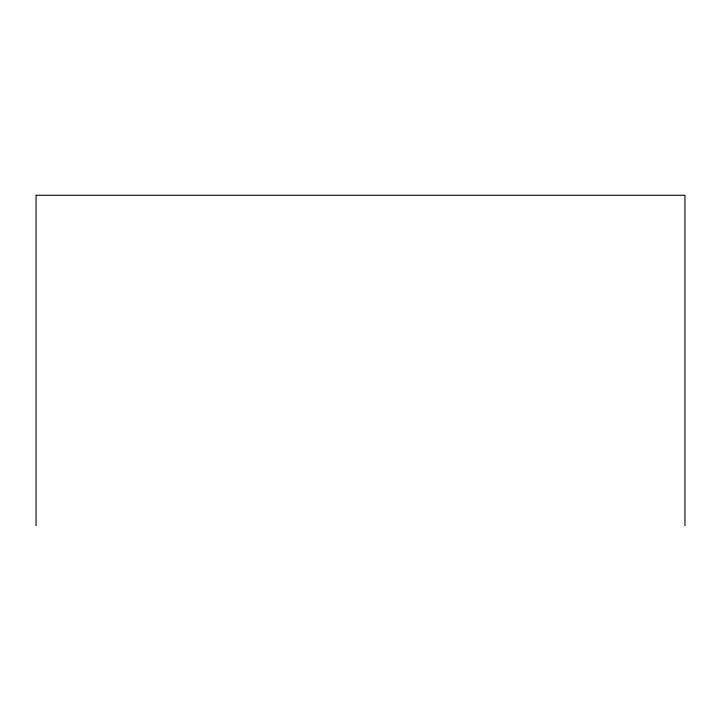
<?xml version="1.0" encoding="UTF-8"?>
<svg xmlns="http://www.w3.org/2000/svg" width="721" height="721" viewBox="0 0 721 721"><rect width="100%" height="100%" fill="white"/><g stroke="black" fill="none" stroke-linecap="round" stroke-linejoin="round"><path stroke-width="1.08" d="M684.95 525.726L684.95 195.274L36.05 195.274L36.05 525.726"/></g></svg>
